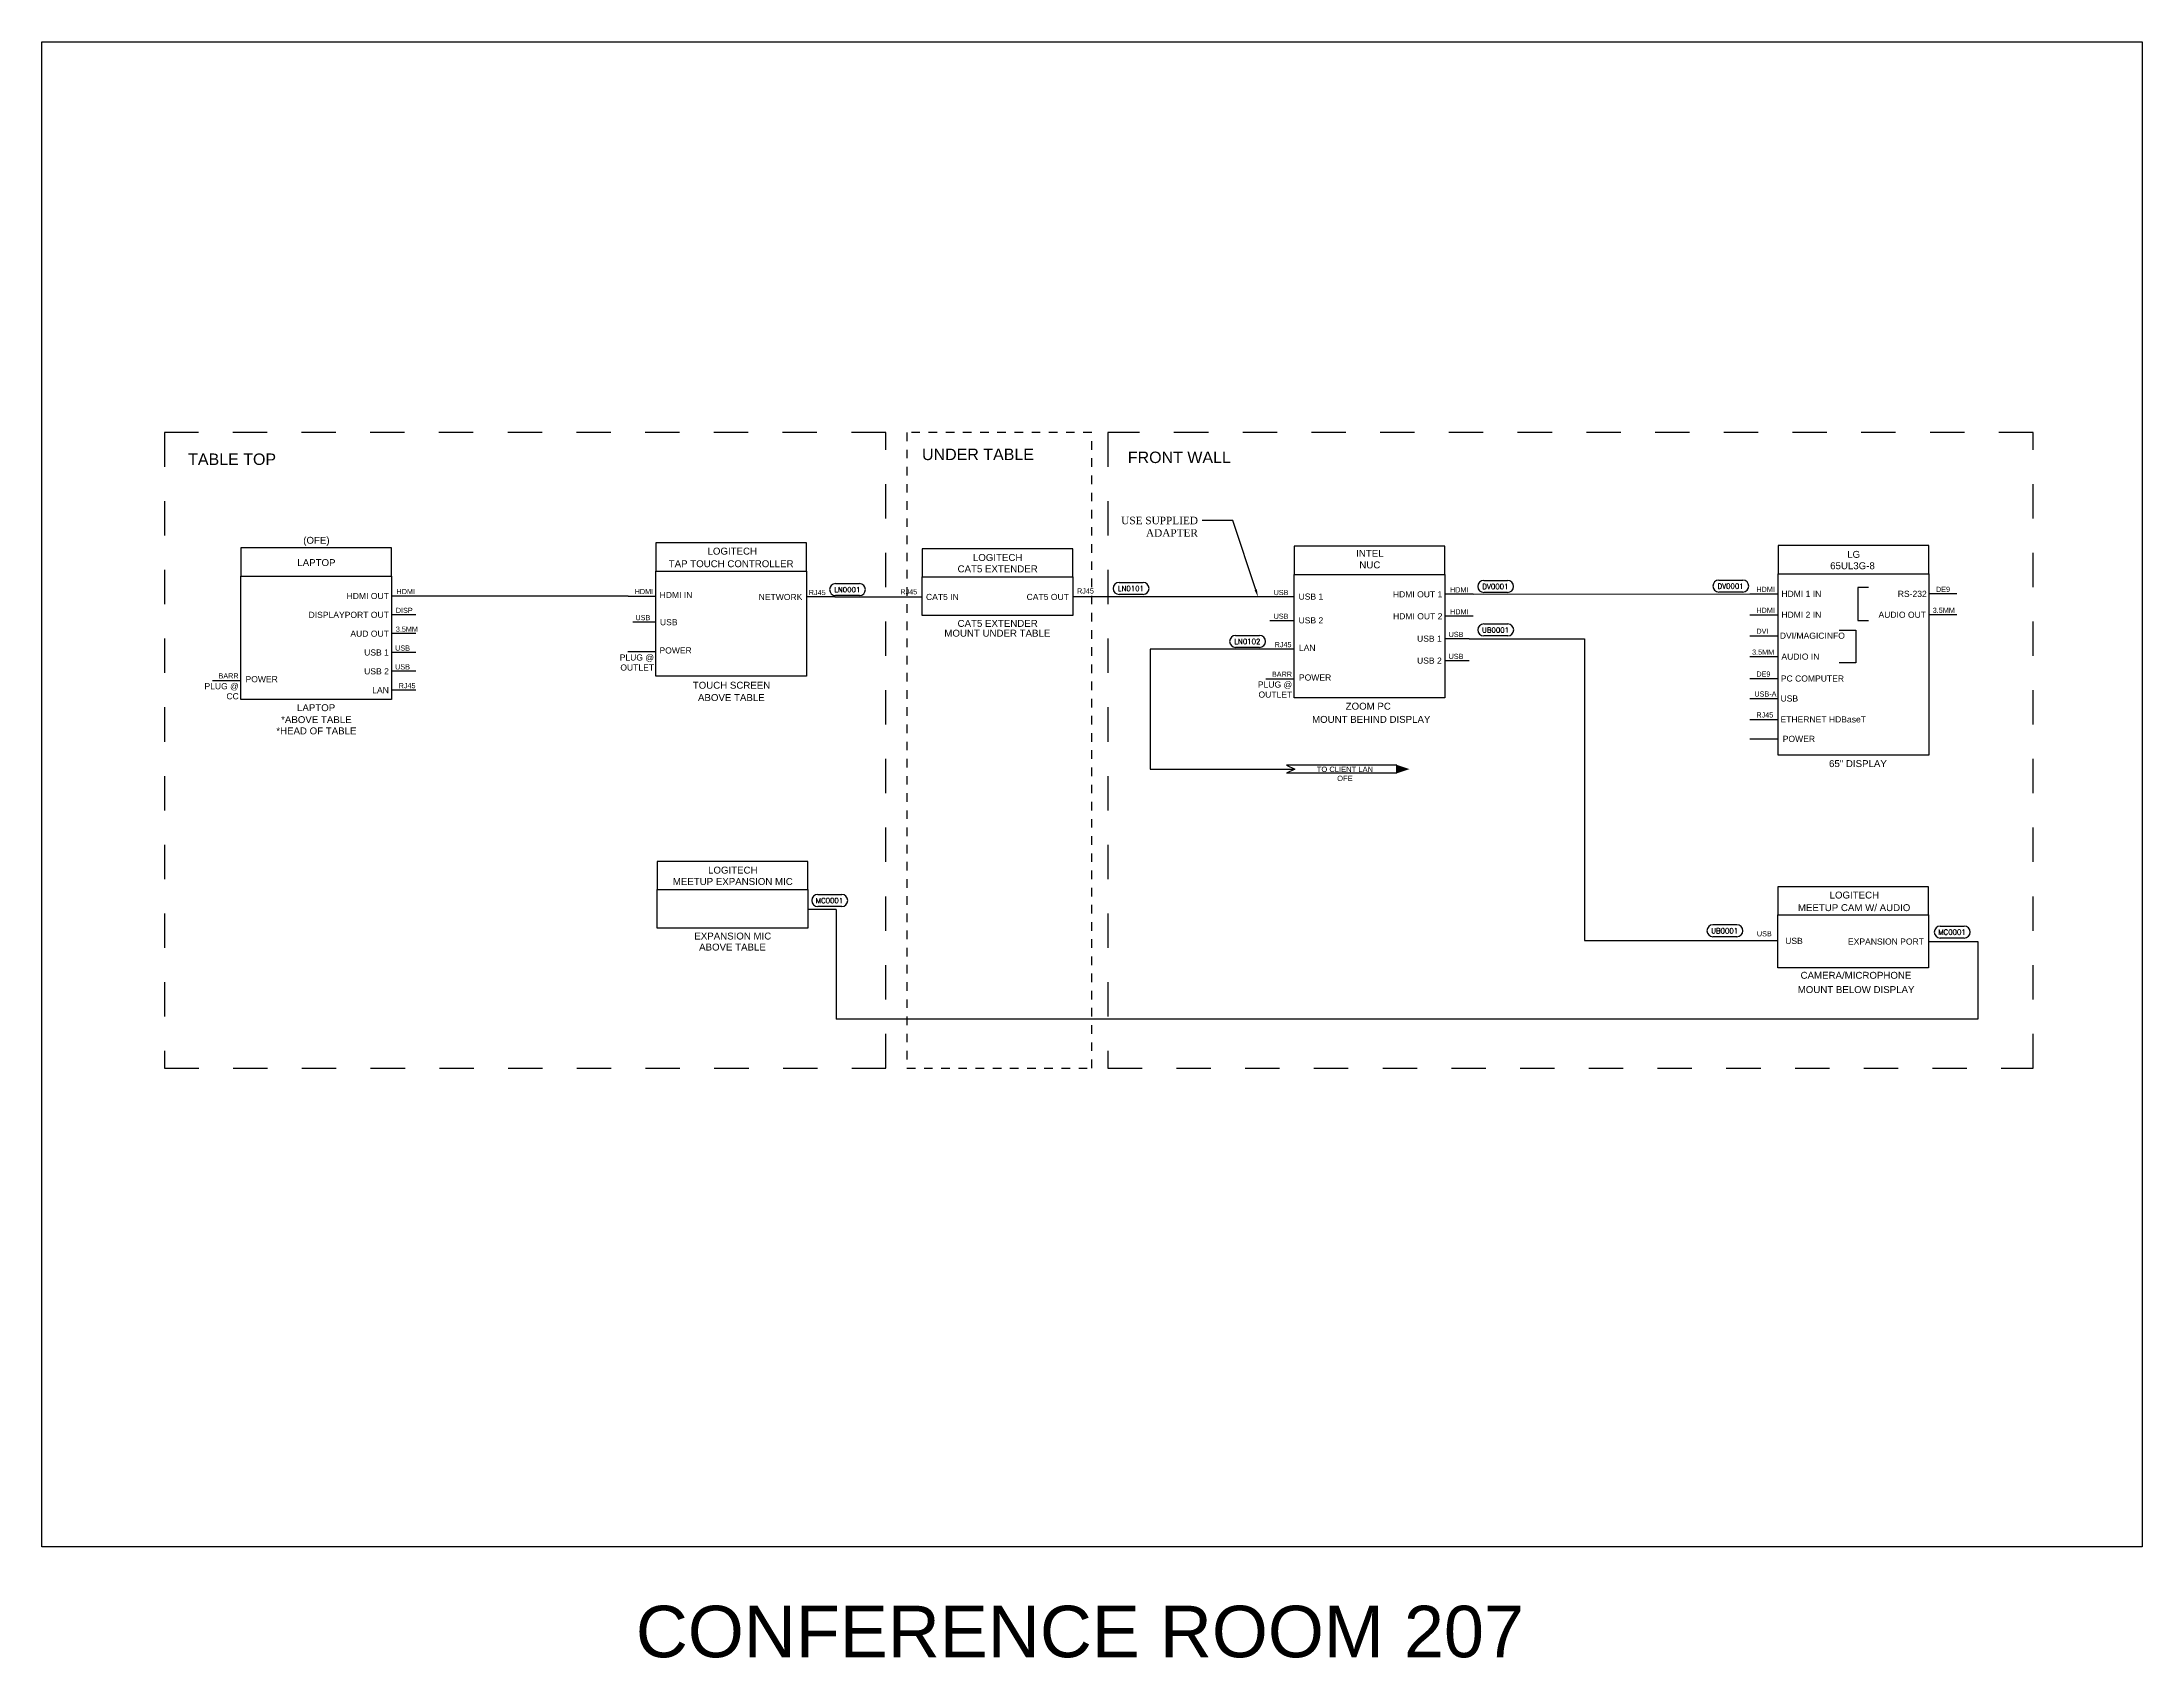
# Model space of a CAD drawing. Header units: inches. Extents: x 8 to 214, y -1 to 137.
# Drawn here: x 53.77 to 84.32, y -0.71 to 22.81 of the extents above; entities that cross this region are included whole.
import ezdxf
from ezdxf import colors
from ezdxf.entities.mleader import LeaderData, LeaderLine
from ezdxf.enums import TextEntityAlignment as Align
from ezdxf.math import Vec2, Vec3

# ---------------------------------------------------------------- set-up
doc = ezdxf.new("R2010")
doc.units = ezdxf.units.IN
doc.header["$MEASUREMENT"] = 0
doc.linetypes.add('1DASH', pattern=[1, 0.5, -0.5])
doc.linetypes.add('8DASH', pattern=[0.25, 0.125, -0.125])
for name, color, linetype in [('AV-1-DASH', 3, '1DASH'), ('AV-CABLE-AUDIO', 4, 'Continuous'), ('AV-CABLE-CNTRL', 2, 'Continuous'), ('AV-CABLE-VIDEO', 6, 'Continuous'), ('AV-CBL-AUDIO', 4, 'Continuous'), ('AV-DEVICE', 4, 'Continuous'), ('AV-NOTE', 1, 'Continuous'), ('AV-TEXT', 2, 'Continuous')]:
    doc.layers.add(name, color=color, linetype=linetype)
doc.layers.add('AV-VPRT', color=9, linetype='Continuous', plot=False)
doc.styles.add('AVCON', font='BOOKOS.TTF')
doc.styles.add('PDF Arial', font='arial.ttf')
doc.styles.get("Standard").update_dxf_attribs({"font": 'simplex.shx'})
doc.styles.add('WL-BASE', font='arial.ttf')

# ---------------------------------------------------------------- blocks, each defined once
blk = doc.blocks.new('WIRE_LABEL')
at = {"layer": 'AV-TEXT'}
for p, q in [((-0.137, 0.141), (0.143, 0.141)), ((0.143, 0), (-0.137, 0))]:
    blk.add_line(p, q, dxfattribs=at)
for centre, start, end in [((-0.137, 0.07), 90, 270), ((0.143, 0.07), 270, 90)]:
    blk.add_arc(centre, 0.0703, start, end, dxfattribs=at)
blk.add_attdef('NUMBER', text='', height=0.06, dxfattribs=at).set_placement((0, 0.039), align=Align.CENTER)

msp = doc.modelspace()

# ---------------------------------------------------------------- linework, layer by layer
at = {"color": 1}
for points in [[(56.6598, 15.03472), (58.85172, 15.03472), (58.85172, 15.4457), (56.6598, 15.4457)], [(56.6598, 15.03472), (58.85172, 15.03472), (58.85172, 13.23582), (56.6598, 13.23582)]]:
    msp.add_lwpolyline(points, close=True, dxfattribs=at)
for points in [[(62.69954, 15.10706), (64.89146, 15.10706), (64.89146, 15.51805), (62.69954, 15.51805)], [(66.57117, 15.02114), (68.7631, 15.02114), (68.7631, 15.43213), (66.57117, 15.43213)], [(71.98651, 15.05909), (74.17843, 15.05909), (74.17843, 15.47008), (71.98651, 15.47008)], [(79.02544, 15.06646), (81.21736, 15.06646), (81.21736, 15.47745), (79.02544, 15.47745)], [(62.69954, 15.10706), (64.89146, 15.10706), (64.89146, 13.57963), (62.69954, 13.57963)], [(66.57117, 15.02114), (68.7631, 15.02114), (68.7631, 14.46272), (66.57117, 14.46272)], [(71.98651, 15.05909), (74.17843, 15.05909), (74.17843, 13.26019), (71.98651, 13.26019)], [(79.02544, 15.06646), (81.21736, 15.06646), (81.21736, 12.42816), (79.02544, 12.42816)], [(62.71777, 10.4708), (64.9097, 10.4708), (64.9097, 10.88179), (62.71777, 10.88179)], [(62.71777, 10.4708), (64.9097, 10.4708), (64.9097, 9.91238), (62.71777, 9.91238)], [(79.02508, 10.10189), (81.217, 10.10189), (81.217, 10.51288), (79.02508, 10.51288)], [(79.02508, 10.10189), (81.217, 10.10189), (81.217, 9.33183), (79.02508, 9.33183)]]:
    msp.add_lwpolyline(points, close=True)
at = {"layer": 'AV-1-DASH'}
for points in [[(55.54909, 17.12401), (55.54909, 7.87318), (66.04286, 7.87318), (66.04286, 17.12401), (55.54909, 17.12401)], [(69.27336, 17.12401), (69.27336, 7.87318), (82.73706, 7.87318), (82.73706, 17.12401), (69.27336, 17.12401)]]:
    msp.add_lwpolyline(points, dxfattribs=at)
at = {"layer": 'AV-1-DASH', "linetype": '8DASH'}
msp.add_lwpolyline([(66.35042, 17.12401), (66.35042, 7.87318), (69.04184, 7.87318), (69.04184, 17.12401), (66.35042, 17.12401)], dxfattribs=at)
at = {"layer": 'AV-CABLE-AUDIO', "color": 2}
for p, q in [((65.30245, 14.73007), (64.89146, 14.73007)), ((62.69918, 14.36257), (62.36338, 14.36257)), ((79.01947, 9.72489), (78.60848, 9.72489))]:
    msp.add_line(p, q, dxfattribs=at)
at = {"layer": 'AV-CABLE-AUDIO', "color": 7}
for p, q in [((80.34111, 14.86666), (80.18757, 14.86666)), ((80.18757, 14.86666), (80.18757, 14.38773)), ((80.18757, 14.38773), (80.34111, 14.38773)), ((79.91733, 14.24909), (80.15687, 14.24909)), ((80.15687, 14.24909), (80.15687, 13.77016)), ((80.15687, 13.77016), (79.91733, 13.77016))]:
    msp.add_line(p, q, dxfattribs=at)
at = {"layer": 'AV-CABLE-AUDIO'}
for p, q in [((81.62835, 14.47141), (81.21736, 14.47141)), ((78.61445, 13.86224), (79.02544, 13.86224))]:
    msp.add_line(p, q, dxfattribs=at)
at = {"layer": 'AV-CABLE-AUDIO', "color": 1}
for p, q in [((62.29066, 13.935), (62.70165, 13.935)), ((56.24881, 13.51682), (56.6598, 13.51682)), ((71.57552, 13.54119), (71.98651, 13.54119)), ((78.61445, 12.66553), (79.02544, 12.66553))]:
    msp.add_line(p, q, dxfattribs=at)
at = {"layer": 'AV-CABLE-CNTRL'}
for p, q in [((66.16019, 14.73068), (66.57117, 14.73068)), ((71.63273, 14.73007), (68.7631, 14.73068)), ((71.98651, 14.73007), (71.63273, 14.73007)), ((71.98651, 14.38439), (71.63273, 14.38439)), ((74.53221, 14.12006), (74.17843, 14.12006)), ((59.2055, 13.92228), (58.85172, 13.92228)), ((71.98564, 13.97178), (71.63186, 13.97178)), ((74.53221, 13.80046), (74.17843, 13.80046)), ((59.2055, 13.64829), (58.85172, 13.64829)), ((78.61445, 13.54353), (79.02544, 13.54353)), ((59.2055, 13.3743), (58.85172, 13.3743)), ((78.61445, 13.25307), (79.02544, 13.25307)), ((78.61445, 12.94848), (79.02544, 12.94848)), ((73.47827, 12.28338), (71.87612, 12.28338)), ((71.87612, 12.28338), (71.9962, 12.22471)), ((71.9962, 12.22471), (71.87612, 12.16604)), ((73.47827, 12.16635), (73.47827, 12.28338)), ((73.47827, 12.16604), (71.87612, 12.16604)), ((65.32068, 10.18034), (64.9097, 10.18034))]:
    msp.add_line(p, q, dxfattribs=at)
at = {"layer": 'AV-CABLE-CNTRL', "color": 1}
msp.add_line((73.47827, 12.16604), (73.47827, 12.28338), dxfattribs=at)
at = {"layer": 'AV-CABLE-CNTRL'}
for points in [[(65.30245, 14.73007), (66.16019, 14.73007)], [(74.53221, 14.12006), (76.211, 14.12006), (76.211, 9.7305), (78.60848, 9.7305)], [(71.63186, 13.97178), (69.8885, 13.97178), (69.8885, 12.22331), (71.98905, 12.22331)], [(65.32068, 10.18034), (65.32068, 8.58689)], [(81.217, 9.71686), (81.93228, 9.71686), (81.93228, 8.58689), (65.32068, 8.58689)]]:
    msp.add_lwpolyline(points, dxfattribs=at)
msp.add_solid([(73.47827, 12.28605), (73.66332, 12.22437), (73.47827, 12.16269)], dxfattribs=at)
at = {"layer": 'AV-CABLE-VIDEO'}
for p, q in [((59.26271, 14.74425), (58.85172, 14.74425)), ((74.58942, 14.76863), (74.17843, 14.76863)), ((74.59119, 14.44965), (74.1802, 14.44965))]:
    msp.add_line(p, q, dxfattribs=at)
at = {"layer": 'AV-CABLE-VIDEO', "color": 6}
for p, q in [((62.29366, 14.74425), (62.70464, 14.74425)), ((78.61445, 14.776), (79.02544, 14.776)), ((78.61445, 14.47141), (79.02544, 14.47141)), ((78.61445, 14.16683), (79.02544, 14.16683))]:
    msp.add_line(p, q, dxfattribs=at)
at = {"layer": 'AV-CABLE-VIDEO', "color": 2}
msp.add_line((81.62835, 14.776), (81.21736, 14.776), dxfattribs=at)
at = {"layer": 'AV-CABLE-VIDEO', "color": 114, "true_color": 0x139b48}
msp.add_line((59.2055, 14.47026), (58.85172, 14.47026), dxfattribs=at)
at = {"layer": 'AV-CABLE-VIDEO'}
for points in [[(61.34861, 14.74425), (59.26271, 14.74425)], [(62.29366, 14.74425), (61.34861, 14.74425)], [(74.58942, 14.76863), (78.61445, 14.776)]]:
    msp.add_lwpolyline(points, dxfattribs=at)
at = {"layer": 'AV-CBL-AUDIO'}
msp.add_line((59.2055, 14.19627), (58.85172, 14.19627), dxfattribs=at)
at = {"layer": 'AV-VPRT'}
msp.add_lwpolyline([(53.76755, 22.80737), (84.32113, 22.80737), (84.32113, 0.90547), (53.76755, 0.90547)], close=True, dxfattribs=at)

# ---------------------------------------------------------------- block references
at = {"layer": 'AV-DEVICE', "xscale": 1.241608134679848, "yscale": 1.241608134679848, "zscale": 1.241608134679848}
for p, values in [((74.91375, 14.79674), {'NUMBER': 'DV0001'}), ((78.33522, 14.80179), {'NUMBER': 'DV0001'}), ((65.48343, 14.75084), {'NUMBER': 'LN0001'}), ((69.6097, 14.76727), {'NUMBER': 'LN0101'}), ((71.30451, 13.9967), {'NUMBER': 'LN0102'}), ((74.91565, 14.16293), {'NUMBER': 'UB0001'}), ((65.22516, 10.22588), {'NUMBER': 'MC0001'}), ((78.24902, 9.78592), {'NUMBER': 'UB0001'}), ((81.5568, 9.76635), {'NUMBER': 'MC0001'})]:
    msp.add_blockref('WIRE_LABEL', p, dxfattribs=at).add_auto_attribs(values)

# ---------------------------------------------------------------- texts
at = {"style": 'WL-BASE'}
for s, height, p in [('TABLE TOP', 0.166524, (55.89365, 16.73502)), ('UNDER TABLE', 0.1665244, (66.57131, 16.80556)), ('FRONT WALL', 0.166524, (69.56565, 16.76234))]:
    msp.add_text(s, height=height, dxfattribs=at).set_placement(p, align=Align.MIDDLE_LEFT)
for s, height, p in [('LOGITECH', 0.100834, (64.17021, 15.39722)), ('TAP TOUCH CONTROLLER', 0.1008336, (64.70178, 15.21394)), ('TOUCH SCREEN', 0.1008336, (64.36306, 13.44555)), ('ZOOM PC', 0.100834, (73.39246, 13.14049)), ('65" DISPLAY', 0.1008336, (80.60851, 12.30496)), ('LOGITECH', 0.100834, (80.49574, 10.39205)), ('MEETUP CAM W/ AUDIO', 0.1008336, (80.95035, 10.20877)), ('CAMERA/MICROPHONE', 0.1008336, (80.96587, 9.22408))]:
    msp.add_text(s, height=height, dxfattribs=at).set_placement(p, align=Align.MIDDLE_RIGHT)
for s, height, p in [('CAT5 EXTENDER', 0.1008336, (67.67174, 14.34573)), ('EXPANSION MIC', 0.1008336, (63.81834, 9.79539)), ('CONFERENCE ROOM 207', 0.75, (68.86866, -0.32647))]:
    msp.add_text(s, height=height, dxfattribs=at).set_placement(p, align=Align.MIDDLE_CENTER)
at = {"color": 1, "style": 'WL-BASE'}
for s, height, p in [('LAPTOP', 0.100834, (57.75576, 13.11883)), ('ABOVE TABLE', 0.1008336, (63.7973, 13.26617)), ('*HEAD OF TABLE', 0.1008336, (57.75955, 12.78135)), ('*ABOVE TABLE', 0.1008336, (57.75955, 12.94497)), ('ABOVE TABLE', 0.1008336, (63.81373, 9.63489))]:
    msp.add_text(s, height=height, dxfattribs=at).set_placement(p, align=Align.MIDDLE_CENTER)
at = {"color": 1, "insert": (57.76018, 15.28073), "char_height": 0.100834, "attachment_point": 2, "style": 'WL-BASE'}
msp.add_mtext_dynamic_manual_height_columns('LAPTOP', width=3.0370483, gutter_width=1, heights=[0.11415], dxfattribs=at)
at = {"attachment_point": 2, "style": 'WL-BASE'}
for s, heights, insert, char_height in [('LOGITECH', [0], (67.67155, 15.35539), 0.100834), ('INTEL\\PNUC', [0.44475], (73.08689, 15.41548), 0.100834), ('LG', [0], (80.12582, 15.40071), 0.100834), ('CAT5 EXTENDER', [0], (67.67155, 15.18985), 0.1008336), ('\\pxqr;65UL3G-8', [0.11046], (78.91541, 15.23517), 0.1008336), ('LOGITECH', [0], (63.81815, 10.80505), 0.100834), ('MEETUP EXPANSION MIC', [0], (63.81815, 10.63951), 0.1008336)]:
    msp.add_mtext_dynamic_manual_height_columns(s, width=3.0370483, gutter_width=1, heights=heights, dxfattribs=dict(at, insert=insert, char_height=char_height))
at = {"layer": 'AV-CABLE-AUDIO', "color": 2, "style": 'WL-BASE'}
for s, height, p in [('NETWORK', 0.089047, (64.83043, 14.73007)), ('USB', 0.089047, (63.01428, 14.36327)), ('USB', 0.089047, (79.38575, 9.72489)), ('EXPANSION PORT', 0.0890469, (81.14902, 9.71542))]:
    msp.add_text(s, height=height, dxfattribs=at).set_placement(p, align=Align.MIDDLE_RIGHT)
for s, p in [('RJ45', (64.92397, 14.75746)), ('RJ45', (66.25535, 14.76777)), ('RJ45', (68.82576, 14.78011)), ('USB', (78.71796, 9.79087))]:
    msp.add_text(s, height=0.075347, dxfattribs=at).set_placement(p)
at = {"layer": 'AV-CABLE-AUDIO', "style": 'WL-BASE'}
for s, p in [('AUDIO OUT', (81.17846, 14.47141)), ('AUDIO IN', (79.62765, 13.86224))]:
    msp.add_text(s, height=0.089047, dxfattribs=at).set_placement(p, align=Align.MIDDLE_RIGHT)
for p in [(81.27663, 14.49881), (78.64802, 13.88964)]:
    msp.add_text('3.5MM', height=0.075347, dxfattribs=at).set_placement(p)
at = {"layer": 'AV-CABLE-AUDIO', "color": 1, "style": 'WL-BASE'}
for s, p in [('PLUG @', (62.67258, 13.84952)), ('OUTLET', (62.67258, 13.70354)), ('POWER', (63.22128, 13.95206)), ('PLUG @', (56.63073, 13.43134)), ('POWER', (57.19852, 13.53388)), ('PLUG @', (71.95744, 13.45571)), ('POWER', (72.52523, 13.55826)), ('CC', (56.63073, 13.28536)), ('OUTLET', (71.95744, 13.30973)), ('POWER', (79.56416, 12.66553))]:
    msp.add_text(s, height=0.089047, dxfattribs=at).set_placement(p, align=Align.MIDDLE_RIGHT)
for p in [(56.33561, 13.54422), (71.66231, 13.56859)]:
    msp.add_text('BARR', height=0.075347, dxfattribs=at).set_placement(p)
at = {"layer": 'AV-CABLE-CNTRL', "style": 'WL-BASE'}
msp.add_text('CAT5 IN', height=0.089047, dxfattribs=at).set_placement((66.6288, 14.73068), align=Align.MIDDLE_LEFT)
for s, height, p in [('CAT5 OUT', 0.089047, (68.70807, 14.73068)), ('USB 1', 0.089047, (72.40904, 14.73579)), ('USB 2', 0.089047, (72.40904, 14.39012)), ('USB 1', 0.089047, (74.1334, 14.12363)), ('USB 1', 0.089047, (58.81426, 13.92228)), ('LAN', 0.089047, (72.29694, 13.98912)), ('USB 2', 0.089047, (74.1334, 13.80403)), ('USB 2', 0.089047, (58.81426, 13.64829)), ('PC COMPUTER', 0.0890469, (79.98574, 13.54353)), ('LAN', 0.089047, (58.81426, 13.3743)), ('USB', 0.089047, (79.31754, 13.25307)), ('ETHERNET HDBaseT', 0.0890469, (80.30516, 12.94848))]:
    msp.add_text(s, height=height, dxfattribs=at).set_placement(p, align=Align.MIDDLE_RIGHT)
for s, p in [('USB', (71.68628, 14.75746)), ('USB', (62.40195, 14.39242)), ('USB', (71.68628, 14.41179)), ('RJ45', (71.70122, 13.99918)), ('USB', (74.23198, 14.14745)), ('USB', (58.90527, 13.94968)), ('USB', (58.90527, 13.67569)), ('USB', (74.23198, 13.82786)), ('RJ45', (58.95611, 13.4017)), ('DE9', (78.71057, 13.57093)), ('USB-A', (78.68124, 13.28047)), ('RJ45', (78.71057, 12.97588))]:
    msp.add_text(s, height=0.075347, dxfattribs=at).set_placement(p)
at = {"layer": 'AV-CABLE-CNTRL', "insert": (71.51503, 12.04988), "char_height": 0.0787771, "width": 2.4182784, "attachment_point": 7, "style": 'PDF Arial'}
msp.add_mtext('\\pxqc;TO CLIENT LAN\\POFE ', dxfattribs=at)
at = {"layer": 'AV-CABLE-VIDEO', "style": 'WL-BASE'}
for s, p in [('HDMI OUT', (58.81426, 14.74425)), ('HDMI OUT 1', (74.14097, 14.76863)), ('HDMI OUT 2', (74.14275, 14.44965))]:
    msp.add_text(s, height=0.089047, dxfattribs=at).set_placement(p, align=Align.MIDDLE_RIGHT)
for p in [(58.92561, 14.77165), (74.25232, 14.79603), (74.25409, 14.47705)]:
    msp.add_text('HDMI', height=0.075347, dxfattribs=at).set_placement(p)
at = {"layer": 'AV-CABLE-VIDEO', "color": 6, "style": 'WL-BASE'}
for s, p in [('HDMI', (62.38978, 14.77165)), ('HDMI', (78.71057, 14.8034)), ('HDMI', (78.71057, 14.49881)), ('DVI', (78.71057, 14.19423))]:
    msp.add_text(s, height=0.075347, dxfattribs=at).set_placement(p)
for s, height, p in [('HDMI IN', 0.089047, (63.23049, 14.75907)), ('HDMI 1 IN', 0.089047, (79.65505, 14.776)), ('HDMI 2 IN', 0.089047, (79.65505, 14.47141)), ('DVI/MAGICINFO', 0.0890469, (79.99844, 14.16683))]:
    msp.add_text(s, height=height, dxfattribs=at).set_placement(p, align=Align.MIDDLE_RIGHT)
at = {"layer": 'AV-CABLE-VIDEO', "color": 2, "style": 'WL-BASE'}
msp.add_text('RS-232', height=0.089047, dxfattribs=at).set_placement((81.18944, 14.776), align=Align.MIDDLE_RIGHT)
msp.add_text('DE9', height=0.075347, dxfattribs=at).set_placement((81.32396, 14.8034))
at = {"layer": 'AV-CABLE-VIDEO', "color": 114, "true_color": 0x139b48, "style": 'WL-BASE'}
msp.add_text('DISPLAYPORT OUT', height=0.0890469, dxfattribs=at).set_placement((58.81426, 14.47026), align=Align.MIDDLE_RIGHT)
msp.add_text('DISP', height=0.075347, dxfattribs=at).set_placement((58.91544, 14.49766))
at = {"layer": 'AV-CBL-AUDIO', "style": 'WL-BASE'}
msp.add_text('AUD OUT', height=0.089047, dxfattribs=at).set_placement((58.81426, 14.19627), align=Align.MIDDLE_RIGHT)
msp.add_text('3.5MM', height=0.075347, dxfattribs=at).set_placement((58.91544, 14.22367))
at = {"layer": 'AV-NOTE', "style": 'WL-BASE'}
msp.add_text('MOUNT UNDER TABLE', height=0.1008336, dxfattribs=at).set_placement((67.66713, 14.20308), align=Align.MIDDLE_CENTER)
for s, p in [('MOUNT BEHIND DISPLAY', (73.96777, 12.94874)), ('MOUNT BELOW DISPLAY', (81.01028, 9.0161))]:
    msp.add_text(s, height=0.1008336, dxfattribs=at).set_placement(p, align=Align.MIDDLE_RIGHT)
at = {"layer": 'AV-NOTE', "color": 1, "insert": (57.76018, 15.60539), "char_height": 0.100834, "attachment_point": 2, "style": 'WL-BASE'}
msp.add_mtext_dynamic_manual_height_columns('(OFE)', width=3.0370483, gutter_width=1, heights=[0], dxfattribs=at)

# ---------------------------------------------------------------- leaders
at = {"layer": 'AV-NOTE'}
ml = msp.add_multileader_mtext('Standard', dxfattribs=at)
ml.set_content('USE SUPPLIED\\PADAPTER', color=256, style='AVCON')
ml.set_leader_properties()
ml.build(insert=Vec2(0, 0))
ml.multileader.update_dxf_attribs({"dogleg_length": 0.36, "arrow_head_size": 0.10864})
ctx = ml.context
ctx.base_point, ctx.char_height, ctx.arrow_head_size, ctx.landing_gap_size, ctx.plane_origin = Vec3(69.27336, 15.84345), 0.1086407, 0.10864, 0.11174, Vec3(71.43786, 21.27832)
ctx.text_align_type = 2
notes = []
notes.append((ctx, [(1, (1, 1, 0), (71.09231, 15.84345), (-1, 0), 0.44698, [(0, [(71.46011, 14.73062)], 0, [])])]))
ctx.mtext.insert, ctx.mtext.alignment, ctx.mtext.flow_direction = Vec3(70.58615, 15.89777), 3, 5
for ctx, leaders in notes:
    for number, flags, end, landing, length, lines in leaders:
        leader = LeaderData()
        leader.index, (leader.has_last_leader_line, leader.has_dogleg_vector, leader.attachment_direction) = number, flags
        leader.last_leader_point, leader.dogleg_vector, leader.dogleg_length = Vec3(end), Vec3(landing), length
        for number, points, colour, breaks in lines:
            line = LeaderLine()
            line.index, line.vertices, line.color, line.breaks = number, Vec3.list(points), colors.encode_raw_color(colour), breaks
            leader.lines.append(line)
        ctx.leaders.append(leader)

doc.saveas('drawing.dxf')
